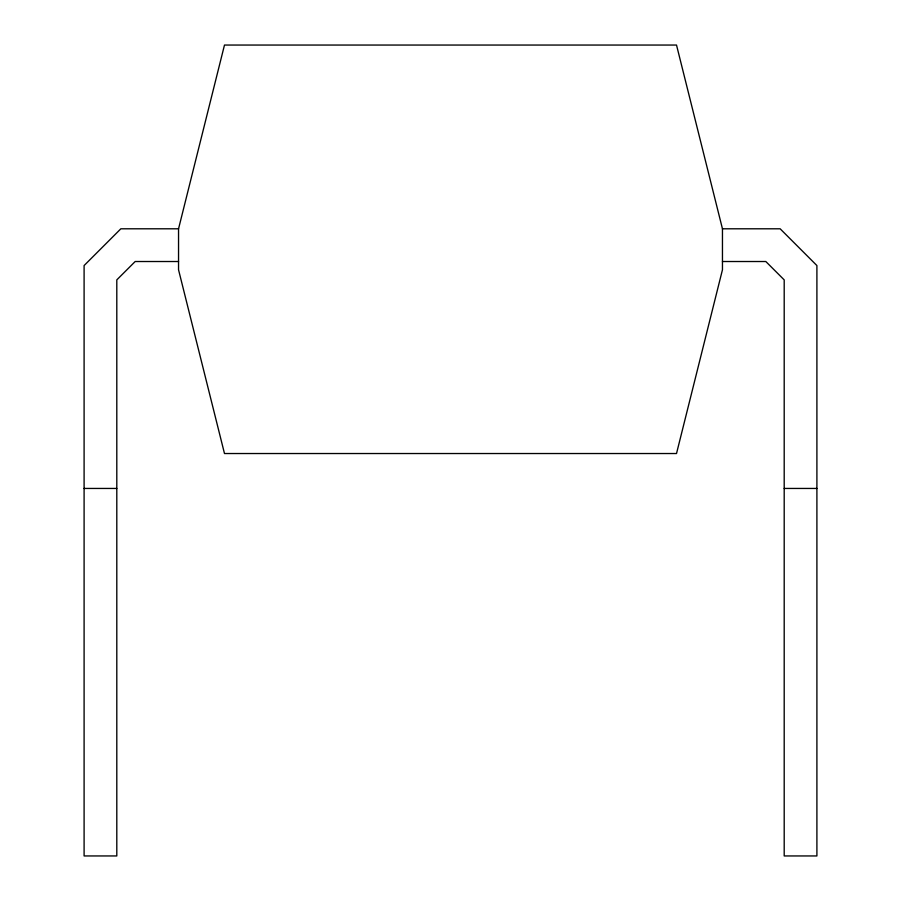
<?xml version="1.0" encoding="UTF-8"?>
<svg xmlns="http://www.w3.org/2000/svg" width="901" height="901" viewBox="0 0 901 901"><rect width="100%" height="100%" fill="white"/><g stroke="black" fill="none" stroke-linecap="round" stroke-linejoin="round"><path stroke-width="1.35" d="M178.544 228.798L224.484 45.05L676.516 45.05L722.456 228.798L722.456 269.782L676.516 453.53L224.484 453.53L178.544 269.782L178.544 228.798L120.847 228.798L84.097 265.558L84.097 855.95L116.803 855.95L116.803 279.884L135.184 261.515L178.544 261.515M722.456 228.798L780.153 228.798L816.903 265.558L816.903 855.95L784.197 855.95L784.197 279.884L765.816 261.515L722.456 261.515M84.097 488.443L116.803 488.443M784.197 488.443L816.903 488.443"/></g></svg>
